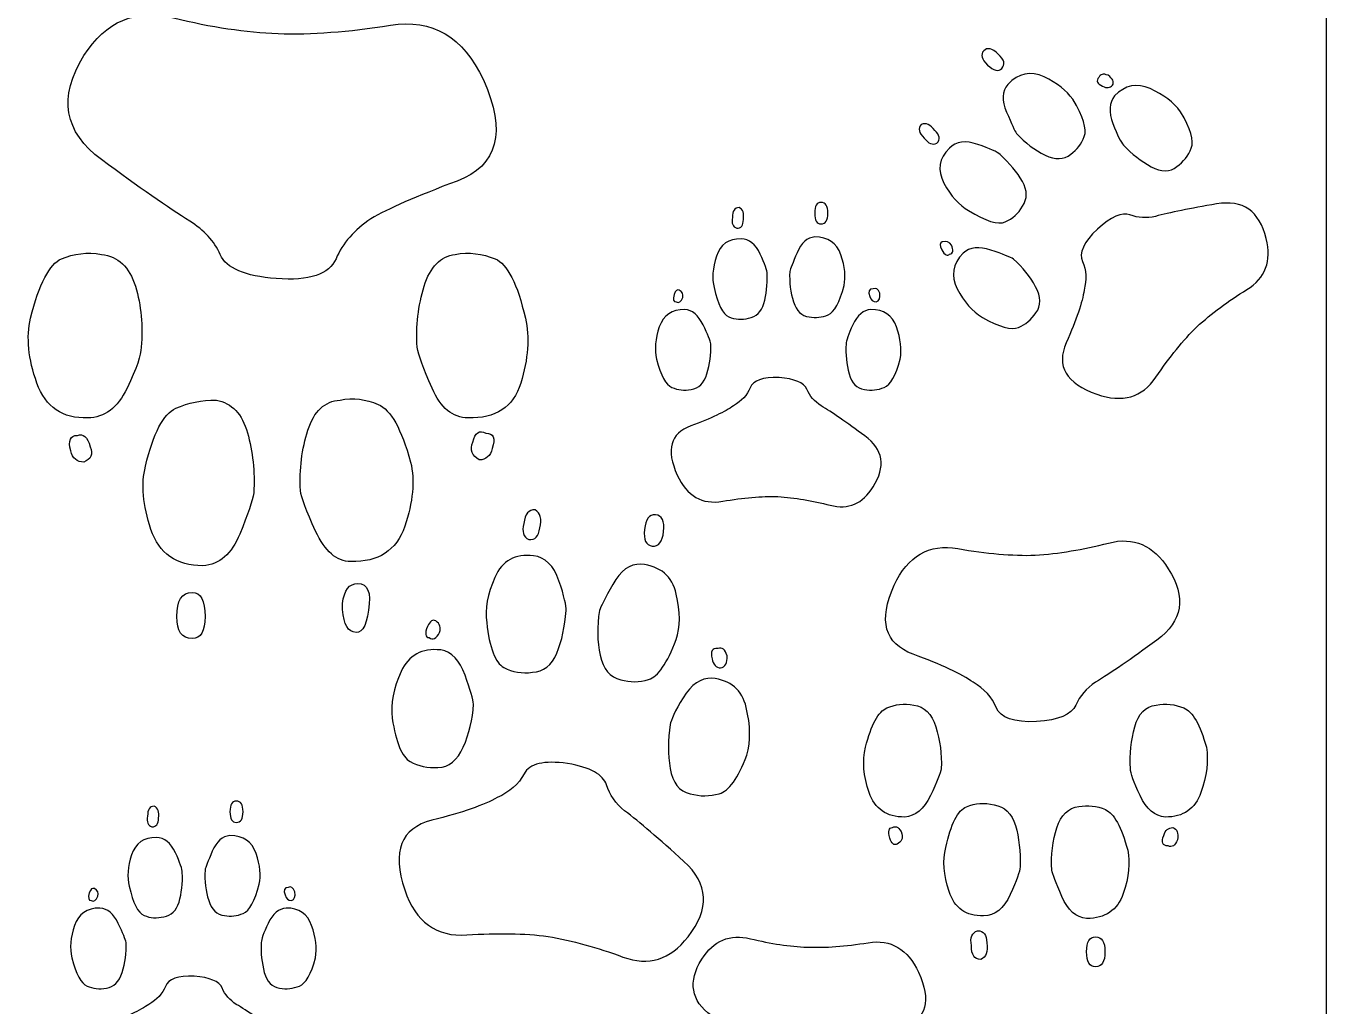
# Model space of a CAD drawing. Header units: centimetres. Extents: x -9.9 to 9.7, y -12.2 to 6.9.
# Drawn here: x 5.709 to 9.652, y -1.428 to 1.545 of the extents above; entities that cross this region are included whole.
import ezdxf

# ---------------------------------------------------------------- set-up
doc = ezdxf.new("R2010")
doc.units = ezdxf.units.CM
doc.header["$MEASUREMENT"] = 0
doc.layers.add('layer 1', color=7, linetype='Continuous')

msp = doc.modelspace()

# ---------------------------------------------------------------- linework, layer by layer
at = {"layer": 'layer 1', "color": 242}
for points, knots in [([(0.25774, -12.21967), (0.25774, -12.21967), (9.65174, -12.21967), (9.65174, -12.21967), (9.65174, -12.21967), (9.65174, -12.21967), (9.65174, 6.88145), (9.65174, 6.88145), (9.65174, 6.88145), (9.65174, 6.88145), (0.25774, 6.88145), (0.25774, 6.88145), (0.25774, 6.88145), (0.25774, 6.88145), (0.25774, -12.21967), (0.25774, -12.21967)], [0, 0, 0, 0, 0.2, 0.2, 0.2, 0.2, 0.4, 0.4, 0.4, 0.4, 0.6, 0.6, 0.6, 0.6, 1, 1, 1, 1]), ([(6.4681, 0.77859), (6.56862, 0.77124), (6.62929, 0.79146), (6.64951, 0.83865), (6.64951, 0.83865), (6.66974, 0.88584), (6.70528, 0.92629), (6.75553, 0.95999), (6.75553, 0.95999), (6.80579, 0.99002), (6.89281, 1.02802), (7.01661, 1.0746), (7.01661, 1.0746), (7.14041, 1.12117), (7.16737, 1.22352), (7.09628, 1.38164), (7.09628, 1.38164), (7.0356, 1.51218), (6.94184, 1.56733), (6.81437, 1.54711), (6.81437, 1.54711), (6.68751, 1.52689), (6.57413, 1.51831), (6.47363, 1.52198), (6.47363, 1.52198), (6.3768, 1.52566), (6.27077, 1.54159), (6.15678, 1.56917), (6.15678, 1.56917), (6.04217, 1.59736), (5.95147, 1.55936), (5.88467, 1.45518), (5.88467, 1.45518), (5.80684, 1.32832), (5.82461, 1.22291), (5.9386, 1.13956), (5.9386, 1.13956), (6.05198, 1.0556), (6.14145, 0.99309), (6.2058, 0.95264), (6.2058, 0.95264), (6.24932, 0.92629), (6.27996, 0.89259), (6.29834, 0.85152), (6.29834, 0.85152), (6.31673, 0.80985), (6.37373, 0.78594), (6.4681, 0.77859)], [0, 0, 0, 0, 0.0769231, 0.0769231, 0.0769231, 0.0769231, 0.1538462, 0.1538462, 0.1538462, 0.1538462, 0.2307692, 0.2307692, 0.2307692, 0.2307692, 0.3076923, 0.3076923, 0.3076923, 0.3076923, 0.3846154, 0.3846154, 0.3846154, 0.3846154, 0.4615385, 0.4615385, 0.4615385, 0.4615385, 0.5384615, 0.5384615, 0.5384615, 0.5384615, 0.6153846, 0.6153846, 0.6153846, 0.6153846, 0.6923077, 0.6923077, 0.6923077, 0.6923077, 0.7692308, 0.7692308, 0.7692308, 0.7692308, 0.8461538, 0.8461538, 0.8461538, 0.8461538, 1, 1, 1, 1]), ([(8.61369, 1.46922), (8.62468, 1.48062), (8.63942, 1.47766), (8.65793, 1.45982), (8.65793, 1.45982), (8.67617, 1.44223), (8.67968, 1.4276), (8.66868, 1.41619), (8.66868, 1.41619), (8.65818, 1.40529), (8.64392, 1.40877), (8.62567, 1.42637), (8.62567, 1.42637), (8.60717, 1.4442), (8.60317, 1.45832), (8.61369, 1.46922)], [0, 0, 0, 0, 0.2, 0.2, 0.2, 0.2, 0.4, 0.4, 0.4, 0.4, 0.6, 0.6, 0.6, 0.6, 1, 1, 1, 1]), ([(8.6865, 1.36772), (8.71949, 1.40194), (8.75596, 1.40933), (8.79664, 1.39065), (8.79664, 1.39065), (8.83707, 1.37171), (8.86588, 1.34884), (8.88354, 1.32252), (8.88354, 1.32252), (8.91563, 1.26958), (8.92727, 1.23194), (8.91871, 1.20987), (8.91871, 1.20987), (8.91016, 1.1873), (8.89654, 1.16963), (8.87761, 1.15608), (8.87761, 1.15608), (8.85676, 1.13902), (8.83063, 1.13829), (8.79998, 1.15317), (8.79998, 1.15317), (8.76884, 1.16804), (8.74005, 1.18992), (8.71313, 1.21881), (8.71313, 1.21881), (8.70826, 1.22644), (8.69815, 1.24792), (8.68306, 1.28349), (8.68306, 1.28349), (8.66823, 1.31883), (8.66945, 1.34699), (8.6865, 1.36772)], [0, 0, 0, 0, 0.1111111, 0.1111111, 0.1111111, 0.1111111, 0.2222222, 0.2222222, 0.2222222, 0.2222222, 0.3333333, 0.3333333, 0.3333333, 0.3333333, 0.4444444, 0.4444444, 0.4444444, 0.4444444, 0.5555556, 0.5555556, 0.5555556, 0.5555556, 0.6666667, 0.6666667, 0.6666667, 0.6666667, 0.7777778, 0.7777778, 0.7777778, 0.7777778, 1, 1, 1, 1]), ([(8.96324, 1.38897), (8.96655, 1.39898), (8.97572, 1.40139), (8.99077, 1.3952), (8.99077, 1.3952), (9.00514, 1.38525), (9.00956, 1.37512), (9.00452, 1.36482), (9.00452, 1.36482), (8.99695, 1.35696), (8.987, 1.35578), (8.97444, 1.36203), (8.97444, 1.36203), (8.95713, 1.36943), (8.95323, 1.37857), (8.96324, 1.38897)], [0, 0, 0, 0, 0.2, 0.2, 0.2, 0.2, 0.4, 0.4, 0.4, 0.4, 0.6, 0.6, 0.6, 0.6, 1, 1, 1, 1]), ([(9.01083, 1.33281), (9.04236, 1.36551), (9.07832, 1.37289), (9.11849, 1.3547), (9.11849, 1.3547), (9.15892, 1.33627), (9.18972, 1.31293), (9.21091, 1.28469), (9.21091, 1.28469), (9.24148, 1.2332), (9.25236, 1.1963), (9.24306, 1.17397), (9.24306, 1.17397), (9.23426, 1.15165), (9.21966, 1.13296), (9.19951, 1.11815), (9.19951, 1.11815), (9.17841, 1.10133), (9.15227, 1.1011), (9.12183, 1.11772), (9.12183, 1.11772), (9.09115, 1.13459), (9.06286, 1.15648), (9.03771, 1.18366), (9.03771, 1.18366), (9.02985, 1.19124), (9.019, 1.21295), (9.0054, 1.24856), (9.0054, 1.24856), (8.99206, 1.28392), (8.99378, 1.31209), (9.01083, 1.33281)], [0, 0, 0, 0, 0.1111111, 0.1111111, 0.1111111, 0.1111111, 0.2222222, 0.2222222, 0.2222222, 0.2222222, 0.3333333, 0.3333333, 0.3333333, 0.3333333, 0.4444444, 0.4444444, 0.4444444, 0.4444444, 0.5555556, 0.5555556, 0.5555556, 0.5555556, 0.6666667, 0.6666667, 0.6666667, 0.6666667, 0.7777778, 0.7777778, 0.7777778, 0.7777778, 1, 1, 1, 1]), ([(8.42454, 1.24615), (8.43813, 1.25212), (8.45193, 1.24615), (8.46571, 1.22797), (8.46571, 1.22797), (8.48066, 1.21356), (8.48264, 1.2009), (8.47164, 1.18949), (8.47164, 1.18949), (8.45856, 1.18303), (8.44577, 1.18802), (8.43352, 1.20473), (8.43352, 1.20473), (8.41653, 1.2211), (8.41355, 1.23474), (8.42454, 1.24615)], [0, 0, 0, 0, 0.2, 0.2, 0.2, 0.2, 0.4, 0.4, 0.4, 0.4, 0.6, 0.6, 0.6, 0.6, 1, 1, 1, 1]), ([(8.50977, 1.17425), (8.52981, 1.19504), (8.55837, 1.1988), (8.59571, 1.18579), (8.59571, 1.18579), (8.63279, 1.17301), (8.6554, 1.16248), (8.66326, 1.1549), (8.66326, 1.1549), (8.69236, 1.12879), (8.71503, 1.10157), (8.73097, 1.07347), (8.73097, 1.07347), (8.74668, 1.04513), (8.74664, 1.02023), (8.73112, 0.99803), (8.73112, 0.99803), (8.71857, 0.97589), (8.70093, 0.96013), (8.67919, 0.95077), (8.67919, 0.95077), (8.65721, 0.94115), (8.61989, 0.95267), (8.56776, 0.98483), (8.56776, 0.98483), (8.53908, 1.00124), (8.51417, 1.02917), (8.49328, 1.06838), (8.49328, 1.06838), (8.47239, 1.10759), (8.47772, 1.14304), (8.50977, 1.17425)], [0, 0, 0, 0, 0.1111111, 0.1111111, 0.1111111, 0.1111111, 0.2222222, 0.2222222, 0.2222222, 0.2222222, 0.3333333, 0.3333333, 0.3333333, 0.3333333, 0.4444444, 0.4444444, 0.4444444, 0.4444444, 0.5555556, 0.5555556, 0.5555556, 0.5555556, 0.6666667, 0.6666667, 0.6666667, 0.6666667, 0.7777778, 0.7777778, 0.7777778, 0.7777778, 1, 1, 1, 1]), ([(7.87161, 0.99385), (7.88333, 0.98904), (7.88783, 0.97703), (7.88483, 0.95781), (7.88483, 0.95781), (7.88483, 0.94009), (7.87822, 0.93138), (7.86471, 0.93138), (7.86471, 0.93138), (7.853, 0.93559), (7.8485, 0.9464), (7.8515, 0.96382), (7.8515, 0.96382), (7.8515, 0.98393), (7.8581, 0.99385), (7.87161, 0.99385)], [0, 0, 0, 0, 0.2, 0.2, 0.2, 0.2, 0.4, 0.4, 0.4, 0.4, 0.6, 0.6, 0.6, 0.6, 1, 1, 1, 1]), ([(8.12055, 1.00976), (8.13407, 1.00976), (8.14097, 0.99895), (8.14097, 0.97703), (8.14097, 0.97703), (8.14097, 0.9554), (8.13407, 0.9446), (8.12055, 0.9446), (8.12055, 0.9446), (8.10764, 0.9446), (8.10133, 0.9554), (8.10133, 0.97703), (8.10133, 0.97703), (8.10133, 0.99895), (8.10764, 1.00976), (8.12055, 1.00976)], [0, 0, 0, 0, 0.2, 0.2, 0.2, 0.2, 0.4, 0.4, 0.4, 0.4, 0.6, 0.6, 0.6, 0.6, 1, 1, 1, 1]), ([(8.95846, 0.92898), (9.0001, 0.9666), (9.03297, 0.9804), (9.05728, 0.97163), (9.05728, 0.97163), (9.0816, 0.96236), (9.10727, 0.96109), (9.1343, 0.96731), (9.1343, 0.96731), (9.17791, 0.97906), (9.23968, 0.9914), (9.31986, 1.00506), (9.31986, 1.00506), (9.39953, 1.01872), (9.44997, 0.98379), (9.47042, 0.9), (9.47042, 0.9), (9.48761, 0.8316), (9.46814, 0.77995), (9.41175, 0.74531), (9.41175, 0.74531), (9.35512, 0.7104), (9.30477, 0.67288), (9.26018, 0.63272), (9.26018, 0.63272), (9.21909, 0.59213), (9.1777, 0.54108), (9.136, 0.47956), (9.136, 0.47956), (9.0943, 0.41805), (9.03461, 0.40077), (8.95667, 0.42797), (8.95667, 0.42797), (8.86368, 0.46139), (8.83286, 0.51311), (8.86393, 0.58389), (8.86393, 0.58389), (8.89526, 0.65443), (8.91321, 0.70755), (8.91828, 0.74325), (8.91828, 0.74325), (8.92641, 0.77552), (8.92463, 0.80462), (8.91321, 0.8303), (8.91321, 0.8303), (8.90178, 0.85599), (8.91686, 0.88888), (8.95846, 0.92898)], [0, 0, 0, 0, 0.0769231, 0.0769231, 0.0769231, 0.0769231, 0.1538462, 0.1538462, 0.1538462, 0.1538462, 0.2307692, 0.2307692, 0.2307692, 0.2307692, 0.3076923, 0.3076923, 0.3076923, 0.3076923, 0.3846154, 0.3846154, 0.3846154, 0.3846154, 0.4615385, 0.4615385, 0.4615385, 0.4615385, 0.5384615, 0.5384615, 0.5384615, 0.5384615, 0.6153846, 0.6153846, 0.6153846, 0.6153846, 0.6923077, 0.6923077, 0.6923077, 0.6923077, 0.7692308, 0.7692308, 0.7692308, 0.7692308, 0.8461538, 0.8461538, 0.8461538, 0.8461538, 1, 1, 1, 1]), ([(7.87792, 0.89895), (7.90255, 0.89895), (7.92176, 0.88364), (7.93588, 0.85301), (7.93588, 0.85301), (7.94999, 0.82268), (7.9569, 0.80256), (7.9569, 0.79325), (7.9569, 0.79325), (7.9581, 0.75992), (7.9548, 0.72989), (7.94698, 0.70347), (7.94698, 0.70347), (7.93888, 0.67704), (7.92356, 0.66233), (7.90075, 0.65872), (7.90075, 0.65872), (7.87973, 0.65332), (7.8596, 0.65482), (7.84098, 0.66263), (7.84098, 0.66263), (7.82207, 0.67043), (7.80705, 0.70016), (7.79594, 0.75121), (7.79594, 0.75121), (7.78903, 0.77854), (7.79144, 0.81037), (7.80315, 0.8464), (7.80315, 0.8464), (7.81486, 0.88244), (7.83978, 0.90015), (7.87792, 0.89895)], [0, 0, 0, 0, 0.1111111, 0.1111111, 0.1111111, 0.1111111, 0.2222222, 0.2222222, 0.2222222, 0.2222222, 0.3333333, 0.3333333, 0.3333333, 0.3333333, 0.4444444, 0.4444444, 0.4444444, 0.4444444, 0.5555556, 0.5555556, 0.5555556, 0.5555556, 0.6666667, 0.6666667, 0.6666667, 0.6666667, 0.7777778, 0.7777778, 0.7777778, 0.7777778, 1, 1, 1, 1]), ([(8.10133, 0.90495), (8.14188, 0.90495), (8.168, 0.88694), (8.18061, 0.8509), (8.18061, 0.8509), (8.19292, 0.81487), (8.19593, 0.78365), (8.19022, 0.75722), (8.19022, 0.75722), (8.1767, 0.70617), (8.1605, 0.67674), (8.14188, 0.66893), (8.14188, 0.66893), (8.12295, 0.66083), (8.10404, 0.65872), (8.08452, 0.66233), (8.08452, 0.66233), (8.0617, 0.66503), (8.04578, 0.68065), (8.03678, 0.70827), (8.03678, 0.70827), (8.02746, 0.7362), (8.02386, 0.76683), (8.02566, 0.80046), (8.02566, 0.80046), (8.02746, 0.80797), (8.03467, 0.82688), (8.04758, 0.85721), (8.04758, 0.85721), (8.0605, 0.88724), (8.07851, 0.90315), (8.10133, 0.90495)], [0, 0, 0, 0, 0.1111111, 0.1111111, 0.1111111, 0.1111111, 0.2222222, 0.2222222, 0.2222222, 0.2222222, 0.3333333, 0.3333333, 0.3333333, 0.3333333, 0.4444444, 0.4444444, 0.4444444, 0.4444444, 0.5555556, 0.5555556, 0.5555556, 0.5555556, 0.6666667, 0.6666667, 0.6666667, 0.6666667, 0.7777778, 0.7777778, 0.7777778, 0.7777778, 1, 1, 1, 1]), ([(8.48808, 0.89), (8.50021, 0.89346), (8.50949, 0.8904), (8.51589, 0.8803), (8.51589, 0.8803), (8.52291, 0.86474), (8.52133, 0.8555), (8.51043, 0.85232), (8.51043, 0.85232), (8.50383, 0.84547), (8.49579, 0.84981), (8.48628, 0.86582), (8.48628, 0.86582), (8.47982, 0.8789), (8.48016, 0.88687), (8.48808, 0.89)], [0, 0, 0, 0, 0.2, 0.2, 0.2, 0.2, 0.4, 0.4, 0.4, 0.4, 0.6, 0.6, 0.6, 0.6, 1, 1, 1, 1]), ([(8.5512, 0.85605), (8.57153, 0.8741), (8.59962, 0.87686), (8.63569, 0.86507), (8.63569, 0.86507), (8.67202, 0.85303), (8.69484, 0.84374), (8.70417, 0.83768), (8.70417, 0.83768), (8.73176, 0.81304), (8.75418, 0.78507), (8.77094, 0.75375), (8.77094, 0.75375), (8.78769, 0.72293), (8.78817, 0.69655), (8.77213, 0.67484), (8.77213, 0.67484), (8.75782, 0.65391), (8.74041, 0.6394), (8.71916, 0.63054), (8.71916, 0.63054), (8.69816, 0.62145), (8.66162, 0.63174), (8.60955, 0.66091), (8.60955, 0.66091), (8.57883, 0.67927), (8.5534, 0.70819), (8.53326, 0.74766), (8.53326, 0.74766), (8.51337, 0.78688), (8.51918, 0.82285), (8.5512, 0.85605)], [0, 0, 0, 0, 0.1111111, 0.1111111, 0.1111111, 0.1111111, 0.2222222, 0.2222222, 0.2222222, 0.2222222, 0.3333333, 0.3333333, 0.3333333, 0.3333333, 0.4444444, 0.4444444, 0.4444444, 0.4444444, 0.5555556, 0.5555556, 0.5555556, 0.5555556, 0.6666667, 0.6666667, 0.6666667, 0.6666667, 0.7777778, 0.7777778, 0.7777778, 0.7777778, 1, 1, 1, 1]), ([(5.89693, 0.35634), (5.94718, 0.35634), (5.98702, 0.38636), (6.01582, 0.44643), (6.01582, 0.44643), (6.04462, 0.50649), (6.05872, 0.54754), (6.05872, 0.57022), (6.05872, 0.57022), (6.06485, 0.63518), (6.05872, 0.69647), (6.04095, 0.75531), (6.04095, 0.75531), (6.02256, 0.81413), (5.98886, 0.84601), (5.9386, 0.85214), (5.9386, 0.85214), (5.89447, 0.85949), (5.85403, 0.85458), (5.81726, 0.83865), (5.81726, 0.83865), (5.78049, 0.82271), (5.74923, 0.76266), (5.72288, 0.65847), (5.72288, 0.65847), (5.71001, 0.60086), (5.71614, 0.53529), (5.74249, 0.46175), (5.74249, 0.46175), (5.76885, 0.3882), (5.82032, 0.35328), (5.89693, 0.35634)], [0, 0, 0, 0, 0.1111111, 0.1111111, 0.1111111, 0.1111111, 0.2222222, 0.2222222, 0.2222222, 0.2222222, 0.3333333, 0.3333333, 0.3333333, 0.3333333, 0.4444444, 0.4444444, 0.4444444, 0.4444444, 0.5555556, 0.5555556, 0.5555556, 0.5555556, 0.6666667, 0.6666667, 0.6666667, 0.6666667, 0.7777778, 0.7777778, 0.7777778, 0.7777778, 1, 1, 1, 1]), ([(7.0497, 0.35634), (7.13366, 0.35328), (7.18698, 0.3882), (7.20965, 0.46175), (7.20965, 0.46175), (7.23233, 0.53529), (7.23724, 0.60086), (7.22375, 0.65847), (7.22375, 0.65847), (7.19985, 0.76266), (7.16921, 0.82271), (7.13183, 0.83865), (7.13183, 0.83865), (7.09383, 0.85458), (7.05338, 0.85949), (7.01048, 0.85214), (7.01048, 0.85214), (6.96636, 0.84601), (6.9351, 0.81413), (6.91671, 0.75531), (6.91671, 0.75531), (6.89894, 0.69647), (6.89159, 0.63518), (6.89526, 0.57022), (6.89526, 0.57022), (6.89894, 0.54754), (6.91426, 0.50649), (6.94061, 0.44643), (6.94061, 0.44643), (6.96696, 0.38636), (7.00313, 0.35634), (7.0497, 0.35634)], [0, 0, 0, 0, 0.1111111, 0.1111111, 0.1111111, 0.1111111, 0.2222222, 0.2222222, 0.2222222, 0.2222222, 0.3333333, 0.3333333, 0.3333333, 0.3333333, 0.4444444, 0.4444444, 0.4444444, 0.4444444, 0.5555556, 0.5555556, 0.5555556, 0.5555556, 0.6666667, 0.6666667, 0.6666667, 0.6666667, 0.7777778, 0.7777778, 0.7777778, 0.7777778, 1, 1, 1, 1]), ([(8.2782, 0.74761), (8.28631, 0.75151), (8.29322, 0.7473), (8.29832, 0.7344), (8.29832, 0.7344), (8.30073, 0.71968), (8.29712, 0.71097), (8.28781, 0.70797), (8.28781, 0.70797), (8.2785, 0.70797), (8.2719, 0.71338), (8.2683, 0.72478), (8.2683, 0.72478), (8.26259, 0.7398), (8.2659, 0.74761), (8.2782, 0.74761)], [0, 0, 0, 0, 0.2, 0.2, 0.2, 0.2, 0.4, 0.4, 0.4, 0.4, 0.6, 0.6, 0.6, 0.6, 1, 1, 1, 1]), ([(7.69054, 0.744), (7.69985, 0.7386), (7.70346, 0.7311), (7.70105, 0.72118), (7.70105, 0.72118), (7.69565, 0.70767), (7.68904, 0.70317), (7.68063, 0.70797), (7.68063, 0.70797), (7.67253, 0.70797), (7.67043, 0.71548), (7.67463, 0.7308), (7.67463, 0.7308), (7.67883, 0.7425), (7.68393, 0.747), (7.69054, 0.744)], [0, 0, 0, 0, 0.2, 0.2, 0.2, 0.2, 0.4, 0.4, 0.4, 0.4, 0.6, 0.6, 0.6, 0.6, 1, 1, 1, 1]), ([(7.70706, 0.68515), (7.73018, 0.68335), (7.7485, 0.66773), (7.76261, 0.6386), (7.76261, 0.6386), (7.77673, 0.60918), (7.78453, 0.58965), (7.78633, 0.58035), (7.78633, 0.58035), (7.78753, 0.54882), (7.78363, 0.51849), (7.77433, 0.48966), (7.77433, 0.48966), (7.76531, 0.46113), (7.7494, 0.44522), (7.72658, 0.44222), (7.72658, 0.44222), (7.70526, 0.43861), (7.68604, 0.44071), (7.66802, 0.44852), (7.66802, 0.44852), (7.65, 0.45603), (7.63469, 0.48456), (7.62178, 0.5338), (7.62178, 0.5338), (7.61487, 0.56353), (7.61758, 0.59626), (7.62988, 0.632), (7.62988, 0.632), (7.6422, 0.66743), (7.66772, 0.68515), (7.70706, 0.68515)], [0, 0, 0, 0, 0.1111111, 0.1111111, 0.1111111, 0.1111111, 0.2222222, 0.2222222, 0.2222222, 0.2222222, 0.3333333, 0.3333333, 0.3333333, 0.3333333, 0.4444444, 0.4444444, 0.4444444, 0.4444444, 0.5555556, 0.5555556, 0.5555556, 0.5555556, 0.6666667, 0.6666667, 0.6666667, 0.6666667, 0.7777778, 0.7777778, 0.7777778, 0.7777778, 1, 1, 1, 1]), ([(8.2719, 0.68515), (8.31063, 0.68515), (8.33646, 0.66743), (8.34907, 0.632), (8.34907, 0.632), (8.36168, 0.59626), (8.36559, 0.56353), (8.36078, 0.5338), (8.36078, 0.5338), (8.34727, 0.48456), (8.33105, 0.45603), (8.31184, 0.44852), (8.31184, 0.44852), (8.29292, 0.44071), (8.2728, 0.43861), (8.25178, 0.44222), (8.25178, 0.44222), (8.22895, 0.44522), (8.21335, 0.46113), (8.20553, 0.48966), (8.20553, 0.48966), (8.19773, 0.51849), (8.19442, 0.54882), (8.19623, 0.58035), (8.19623, 0.58035), (8.19623, 0.58965), (8.20313, 0.60918), (8.21695, 0.6386), (8.21695, 0.6386), (8.23076, 0.66773), (8.24908, 0.68335), (8.2719, 0.68515)], [0, 0, 0, 0, 0.1111111, 0.1111111, 0.1111111, 0.1111111, 0.2222222, 0.2222222, 0.2222222, 0.2222222, 0.3333333, 0.3333333, 0.3333333, 0.3333333, 0.4444444, 0.4444444, 0.4444444, 0.4444444, 0.5555556, 0.5555556, 0.5555556, 0.5555556, 0.6666667, 0.6666667, 0.6666667, 0.6666667, 0.7777778, 0.7777778, 0.7777778, 0.7777778, 1, 1, 1, 1]), ([(7.99293, 0.47825), (8.04068, 0.47495), (8.0686, 0.46293), (8.07761, 0.44282), (8.07761, 0.44282), (8.08632, 0.4224), (8.10073, 0.40588), (8.12055, 0.39297), (8.12055, 0.39297), (8.15358, 0.37315), (8.19773, 0.34252), (8.25358, 0.30138), (8.25358, 0.30138), (8.30913, 0.26054), (8.31755, 0.20889), (8.2782, 0.14673), (8.2782, 0.14673), (8.24637, 0.09568), (8.20313, 0.07706), (8.14848, 0.09118), (8.14848, 0.09118), (8.09353, 0.10529), (8.04068, 0.114), (7.98963, 0.11761), (7.98963, 0.11761), (7.94038, 0.11881), (7.88453, 0.114), (7.82207, 0.10319), (7.82207, 0.10319), (7.75961, 0.09238), (7.71366, 0.11881), (7.68423, 0.18277), (7.68423, 0.18277), (7.6497, 0.25964), (7.66321, 0.30919), (7.72508, 0.33201), (7.72508, 0.33201), (7.78693, 0.35453), (7.83018, 0.37495), (7.8551, 0.39297), (7.8551, 0.39297), (7.87973, 0.40708), (7.89654, 0.4254), (7.90555, 0.44762), (7.90555, 0.44762), (7.91456, 0.46984), (7.94368, 0.48005), (7.99293, 0.47825)], [0, 0, 0, 0, 0.0769231, 0.0769231, 0.0769231, 0.0769231, 0.1538462, 0.1538462, 0.1538462, 0.1538462, 0.2307692, 0.2307692, 0.2307692, 0.2307692, 0.3076923, 0.3076923, 0.3076923, 0.3076923, 0.3846154, 0.3846154, 0.3846154, 0.3846154, 0.4615385, 0.4615385, 0.4615385, 0.4615385, 0.5384615, 0.5384615, 0.5384615, 0.5384615, 0.6153846, 0.6153846, 0.6153846, 0.6153846, 0.6923077, 0.6923077, 0.6923077, 0.6923077, 0.7692308, 0.7692308, 0.7692308, 0.7692308, 0.8461538, 0.8461538, 0.8461538, 0.8461538, 1, 1, 1, 1]), ([(6.24564, -0.09227), (6.2959, -0.0886), (6.33328, -0.05672), (6.35779, 0.00395), (6.35779, 0.00395), (6.38231, 0.06401), (6.3964, 0.10568), (6.40008, 0.12836), (6.40008, 0.12836), (6.40375, 0.19332), (6.39702, 0.25399), (6.38108, 0.31099), (6.38108, 0.31099), (6.36514, 0.36798), (6.33328, 0.40108), (6.2867, 0.41026), (6.2867, 0.41026), (6.24258, 0.41026), (6.20151, 0.4023), (6.16352, 0.38514), (6.16352, 0.38514), (6.12614, 0.36859), (6.09549, 0.30976), (6.07159, 0.20925), (6.07159, 0.20925), (6.0581, 0.15533), (6.06363, 0.09158), (6.08814, 0.01805), (6.08814, 0.01805), (6.11265, -0.0555), (6.16535, -0.09227), (6.24564, -0.09227)], [0, 0, 0, 0, 0.1111111, 0.1111111, 0.1111111, 0.1111111, 0.2222222, 0.2222222, 0.2222222, 0.2222222, 0.3333333, 0.3333333, 0.3333333, 0.3333333, 0.4444444, 0.4444444, 0.4444444, 0.4444444, 0.5555556, 0.5555556, 0.5555556, 0.5555556, 0.6666667, 0.6666667, 0.6666667, 0.6666667, 0.7777778, 0.7777778, 0.7777778, 0.7777778, 1, 1, 1, 1]), ([(6.69425, -0.0794), (6.77821, -0.08185), (6.83275, -0.04631), (6.85788, 0.02724), (6.85788, 0.02724), (6.88301, 0.10078), (6.88914, 0.16574), (6.87566, 0.22212), (6.87566, 0.22212), (6.84807, 0.32263), (6.81559, 0.38085), (6.77759, 0.39678), (6.77759, 0.39678), (6.74022, 0.41333), (6.7016, 0.41762), (6.66177, 0.41026), (6.66177, 0.41026), (6.61519, 0.40659), (6.58271, 0.37656), (6.56433, 0.31896), (6.56433, 0.31896), (6.54594, 0.26134), (6.53797, 0.20067), (6.54165, 0.13571), (6.54165, 0.13571), (6.5441, 0.11548), (6.55942, 0.07443), (6.58761, 0.01252), (6.58761, 0.01252), (6.6158, -0.04876), (6.65135, -0.0794), (6.69425, -0.0794)], [0, 0, 0, 0, 0.1111111, 0.1111111, 0.1111111, 0.1111111, 0.2222222, 0.2222222, 0.2222222, 0.2222222, 0.3333333, 0.3333333, 0.3333333, 0.3333333, 0.4444444, 0.4444444, 0.4444444, 0.4444444, 0.5555556, 0.5555556, 0.5555556, 0.5555556, 0.6666667, 0.6666667, 0.6666667, 0.6666667, 0.7777778, 0.7777778, 0.7777778, 0.7777778, 1, 1, 1, 1]), ([(7.08402, 0.22886), (7.10424, 0.22886), (7.11773, 0.24051), (7.12324, 0.26318), (7.12324, 0.26318), (7.13428, 0.29444), (7.12754, 0.30976), (7.10364, 0.30976), (7.10364, 0.30976), (7.08463, 0.32079), (7.07115, 0.3116), (7.06441, 0.28279), (7.06441, 0.28279), (7.0546, 0.25889), (7.06135, 0.24112), (7.08402, 0.22886)], [0, 0, 0, 0, 0.2, 0.2, 0.2, 0.2, 0.4, 0.4, 0.4, 0.4, 0.6, 0.6, 0.6, 0.6, 1, 1, 1, 1]), ([(5.88467, 0.22212), (5.90612, 0.23009), (5.91286, 0.24603), (5.90428, 0.2687), (5.90428, 0.2687), (5.8957, 0.29873), (5.88283, 0.30976), (5.86506, 0.30302), (5.86506, 0.30302), (5.84361, 0.30302), (5.83687, 0.28708), (5.84484, 0.25583), (5.84484, 0.25583), (5.85096, 0.23315), (5.86444, 0.22212), (5.88467, 0.22212)], [0, 0, 0, 0, 0.2, 0.2, 0.2, 0.2, 0.4, 0.4, 0.4, 0.4, 0.6, 0.6, 0.6, 0.6, 1, 1, 1, 1]), ([(7.25333, 0.07678), (7.26965, 0.06801), (7.27439, 0.04985), (7.26711, 0.02232), (7.26711, 0.02232), (7.26443, -0.00347), (7.25349, -0.01515), (7.23382, -0.0131), (7.23382, -0.0131), (7.21741, -0.00521), (7.21249, 0.01121), (7.2195, 0.03611), (7.2195, 0.03611), (7.22254, 0.0654), (7.23367, 0.07883), (7.25333, 0.07678)], [0, 0, 0, 0, 0.2, 0.2, 0.2, 0.2, 0.4, 0.4, 0.4, 0.4, 0.6, 0.6, 0.6, 0.6, 1, 1, 1, 1]), ([(7.61812, 0.06225), (7.6378, 0.06021), (7.64621, 0.04342), (7.64289, 0.01151), (7.64289, 0.01151), (7.63962, -0.01996), (7.62792, -0.03465), (7.60826, -0.0326), (7.60826, -0.0326), (7.58946, -0.03065), (7.58191, -0.01395), (7.58519, 0.01752), (7.58519, 0.01752), (7.58851, 0.04943), (7.59933, 0.06421), (7.61812, 0.06225)], [0, 0, 0, 0, 0.2, 0.2, 0.2, 0.2, 0.4, 0.4, 0.4, 0.4, 0.6, 0.6, 0.6, 0.6, 1, 1, 1, 1]), ([(8.77423, -0.56515), (8.84103, -0.56053), (8.88011, -0.54372), (8.89272, -0.51557), (8.89272, -0.51557), (8.9049, -0.487), (8.92507, -0.46389), (8.9528, -0.44582), (8.9528, -0.44582), (8.99902, -0.41809), (9.06079, -0.37523), (9.13894, -0.31767), (9.13894, -0.31767), (9.21667, -0.26053), (9.22844, -0.18825), (9.1734, -0.10128), (9.1734, -0.10128), (9.12886, -0.02984), (9.06835, -0.00379), (8.99188, -0.02354), (8.99188, -0.02354), (8.91499, -0.0433), (8.84103, -0.05548), (8.76961, -0.06052), (8.76961, -0.06052), (8.7007, -0.0622), (8.62254, -0.05548), (8.53515, -0.04035), (8.53515, -0.04035), (8.44775, -0.02522), (8.38346, -0.0622), (8.34228, -0.1517), (8.34228, -0.1517), (8.29397, -0.25926), (8.31287, -0.32859), (8.39943, -0.36053), (8.39943, -0.36053), (8.48599, -0.39204), (8.54649, -0.42061), (8.58136, -0.44582), (8.58136, -0.44582), (8.61582, -0.46557), (8.63935, -0.4912), (8.65195, -0.52229), (8.65195, -0.52229), (8.66456, -0.55339), (8.70532, -0.56768), (8.77423, -0.56515)], [0, 0, 0, 0, 0.0769231, 0.0769231, 0.0769231, 0.0769231, 0.1538462, 0.1538462, 0.1538462, 0.1538462, 0.2307692, 0.2307692, 0.2307692, 0.2307692, 0.3076923, 0.3076923, 0.3076923, 0.3076923, 0.3846154, 0.3846154, 0.3846154, 0.3846154, 0.4615385, 0.4615385, 0.4615385, 0.4615385, 0.5384615, 0.5384615, 0.5384615, 0.5384615, 0.6153846, 0.6153846, 0.6153846, 0.6153846, 0.6923077, 0.6923077, 0.6923077, 0.6923077, 0.7692308, 0.7692308, 0.7692308, 0.7692308, 0.8461538, 0.8461538, 0.8461538, 0.8461538, 1, 1, 1, 1]), ([(7.24814, -0.06231), (7.28399, -0.06604), (7.30965, -0.09124), (7.32555, -0.13796), (7.32555, -0.13796), (7.34151, -0.18425), (7.34851, -0.21459), (7.34711, -0.22813), (7.34711, -0.22813), (7.34381, -0.27684), (7.33445, -0.32005), (7.31908, -0.35733), (7.31908, -0.35733), (7.30329, -0.39458), (7.27876, -0.41368), (7.24499, -0.41547), (7.24499, -0.41547), (7.21358, -0.42015), (7.18452, -0.41492), (7.1586, -0.40074), (7.1586, -0.40074), (7.13224, -0.3865), (7.11488, -0.34096), (7.10644, -0.26497), (7.10644, -0.26497), (7.10052, -0.22414), (7.10884, -0.17817), (7.13135, -0.12749), (7.13135, -0.12749), (7.15385, -0.0768), (7.19281, -0.05479), (7.24814, -0.06231)], [0, 0, 0, 0, 0.1111111, 0.1111111, 0.1111111, 0.1111111, 0.2222222, 0.2222222, 0.2222222, 0.2222222, 0.3333333, 0.3333333, 0.3333333, 0.3333333, 0.4444444, 0.4444444, 0.4444444, 0.4444444, 0.5555556, 0.5555556, 0.5555556, 0.5555556, 0.6666667, 0.6666667, 0.6666667, 0.6666667, 0.7777778, 0.7777778, 0.7777778, 0.7777778, 1, 1, 1, 1]), ([(7.57427, -0.0874), (7.63329, -0.09353), (7.66859, -0.12371), (7.68149, -0.17808), (7.68149, -0.17808), (7.69396, -0.2324), (7.6936, -0.27832), (7.68129, -0.31592), (7.68129, -0.31592), (7.65389, -0.38819), (7.62584, -0.42857), (7.59755, -0.43711), (7.59755, -0.43711), (7.56879, -0.44605), (7.54093, -0.44625), (7.51306, -0.43804), (7.51306, -0.43804), (7.48025, -0.43066), (7.45944, -0.40552), (7.45052, -0.36394), (7.45052, -0.36394), (7.44119, -0.32188), (7.44058, -0.27674), (7.4483, -0.22806), (7.4483, -0.22806), (7.45206, -0.2174), (7.46541, -0.19096), (7.4888, -0.14876), (7.4888, -0.14876), (7.51214, -0.107), (7.54078, -0.08656), (7.57427, -0.0874)], [0, 0, 0, 0, 0.1111111, 0.1111111, 0.1111111, 0.1111111, 0.2222222, 0.2222222, 0.2222222, 0.2222222, 0.3333333, 0.3333333, 0.3333333, 0.3333333, 0.4444444, 0.4444444, 0.4444444, 0.4444444, 0.5555556, 0.5555556, 0.5555556, 0.5555556, 0.6666667, 0.6666667, 0.6666667, 0.6666667, 0.7777778, 0.7777778, 0.7777778, 0.7777778, 1, 1, 1, 1]), ([(6.7016, -0.29328), (6.7255, -0.30187), (6.74082, -0.2798), (6.74818, -0.2271), (6.74818, -0.2271), (6.75676, -0.17317), (6.74573, -0.1462), (6.7157, -0.1462), (6.7157, -0.1462), (6.68935, -0.1462), (6.67402, -0.16643), (6.66912, -0.20687), (6.66912, -0.20687), (6.66912, -0.25836), (6.68015, -0.28715), (6.7016, -0.29328)], [0, 0, 0, 0, 0.2, 0.2, 0.2, 0.2, 0.4, 0.4, 0.4, 0.4, 0.6, 0.6, 0.6, 0.6, 1, 1, 1, 1]), ([(6.21316, -0.3129), (6.23952, -0.3129), (6.25238, -0.29083), (6.25238, -0.24671), (6.25238, -0.24671), (6.25238, -0.19769), (6.23952, -0.17317), (6.21316, -0.17317), (6.21316, -0.17317), (6.1819, -0.17317), (6.16659, -0.19769), (6.16659, -0.24671), (6.16659, -0.24671), (6.16659, -0.29083), (6.1819, -0.3129), (6.21316, -0.3129)], [0, 0, 0, 0, 0.2, 0.2, 0.2, 0.2, 0.4, 0.4, 0.4, 0.4, 0.6, 0.6, 0.6, 0.6, 1, 1, 1, 1]), ([(6.95192, -0.25949), (6.96465, -0.26877), (6.96876, -0.28025), (6.96376, -0.29431), (6.96376, -0.29431), (6.95385, -0.31316), (6.94355, -0.31872), (6.93204, -0.31045), (6.93204, -0.31045), (6.92024, -0.30922), (6.91831, -0.29798), (6.92675, -0.27632), (6.92675, -0.27632), (6.93464, -0.25991), (6.94276, -0.25412), (6.95192, -0.25949)], [0, 0, 0, 0, 0.2, 0.2, 0.2, 0.2, 0.4, 0.4, 0.4, 0.4, 0.6, 0.6, 0.6, 0.6, 1, 1, 1, 1]), ([(6.96704, -0.34767), (7.00043, -0.3538), (7.02474, -0.3793), (7.04087, -0.42384), (7.04087, -0.42384), (7.05696, -0.46882), (7.06537, -0.49841), (7.06658, -0.51224), (7.06658, -0.51224), (7.06356, -0.55832), (7.05328, -0.60187), (7.03537, -0.64243), (7.03537, -0.64243), (7.01794, -0.68259), (6.99235, -0.70335), (6.95868, -0.70426), (6.95868, -0.70426), (6.9271, -0.70628), (6.89944, -0.70031), (6.87439, -0.68622), (6.87439, -0.68622), (6.84931, -0.67256), (6.83133, -0.62872), (6.81999, -0.55507), (6.81999, -0.55507), (6.81443, -0.51075), (6.82333, -0.46352), (6.84666, -0.41336), (6.84666, -0.41336), (6.86994, -0.36365), (6.90979, -0.34172), (6.96704, -0.34767)], [0, 0, 0, 0, 0.1111111, 0.1111111, 0.1111111, 0.1111111, 0.2222222, 0.2222222, 0.2222222, 0.2222222, 0.3333333, 0.3333333, 0.3333333, 0.3333333, 0.4444444, 0.4444444, 0.4444444, 0.4444444, 0.5555556, 0.5555556, 0.5555556, 0.5555556, 0.6666667, 0.6666667, 0.6666667, 0.6666667, 0.7777778, 0.7777778, 0.7777778, 0.7777778, 1, 1, 1, 1]), ([(7.80792, -0.34323), (7.82031, -0.33877), (7.82974, -0.34594), (7.83521, -0.36551), (7.83521, -0.36551), (7.83648, -0.38729), (7.82992, -0.39942), (7.81591, -0.40238), (7.81591, -0.40238), (7.80236, -0.40097), (7.79356, -0.3921), (7.79004, -0.37495), (7.79004, -0.37495), (7.78401, -0.35223), (7.79, -0.34136), (7.80792, -0.34323)], [0, 0, 0, 0, 0.2, 0.2, 0.2, 0.2, 0.4, 0.4, 0.4, 0.4, 0.6, 0.6, 0.6, 0.6, 1, 1, 1, 1]), ([(7.78929, -0.43319), (7.84568, -0.43906), (7.88059, -0.46876), (7.89358, -0.52225), (7.89358, -0.52225), (7.90653, -0.57618), (7.90725, -0.62442), (7.89576, -0.66696), (7.89576, -0.66696), (7.86863, -0.73661), (7.84071, -0.77568), (7.81159, -0.7837), (7.81159, -0.7837), (7.78287, -0.7922), (7.75327, -0.79221), (7.72321, -0.78379), (7.72321, -0.78379), (7.69045, -0.77596), (7.67013, -0.75043), (7.66308, -0.70772), (7.66308, -0.70772), (7.65608, -0.66457), (7.65586, -0.61992), (7.66326, -0.5743), (7.66326, -0.5743), (7.66467, -0.56074), (7.67768, -0.53338), (7.70224, -0.49263), (7.70224, -0.49263), (7.72676, -0.45232), (7.75579, -0.43236), (7.78929, -0.43319)], [0, 0, 0, 0, 0.1111111, 0.1111111, 0.1111111, 0.1111111, 0.2222222, 0.2222222, 0.2222222, 0.2222222, 0.3333333, 0.3333333, 0.3333333, 0.3333333, 0.4444444, 0.4444444, 0.4444444, 0.4444444, 0.5555556, 0.5555556, 0.5555556, 0.5555556, 0.6666667, 0.6666667, 0.6666667, 0.6666667, 0.7777778, 0.7777778, 0.7777778, 0.7777778, 1, 1, 1, 1]), ([(8.37422, -0.85465), (8.40657, -0.85213), (8.4322, -0.83029), (8.45195, -0.78953), (8.45195, -0.78953), (8.4717, -0.74835), (8.48262, -0.72104), (8.48515, -0.70801), (8.48515, -0.70801), (8.48682, -0.66389), (8.48137, -0.62146), (8.46834, -0.58112), (8.46834, -0.58112), (8.45573, -0.5412), (8.43347, -0.51893), (8.40153, -0.51473), (8.40153, -0.51473), (8.3717, -0.50969), (8.3448, -0.51263), (8.3196, -0.52356), (8.3196, -0.52356), (8.29439, -0.53406), (8.27296, -0.57397), (8.25489, -0.64289), (8.25489, -0.64289), (8.24522, -0.68448), (8.24901, -0.73028), (8.26624, -0.78028), (8.26624, -0.78028), (8.28346, -0.82986), (8.31917, -0.85465), (8.37422, -0.85465)], [0, 0, 0, 0, 0.1111111, 0.1111111, 0.1111111, 0.1111111, 0.2222222, 0.2222222, 0.2222222, 0.2222222, 0.3333333, 0.3333333, 0.3333333, 0.3333333, 0.4444444, 0.4444444, 0.4444444, 0.4444444, 0.5555556, 0.5555556, 0.5555556, 0.5555556, 0.6666667, 0.6666667, 0.6666667, 0.6666667, 0.7777778, 0.7777778, 0.7777778, 0.7777778, 1, 1, 1, 1]), ([(9.16457, -0.85465), (9.21878, -0.85465), (9.25491, -0.82986), (9.27256, -0.78028), (9.27256, -0.78028), (9.2902, -0.73028), (9.29567, -0.68448), (9.28895, -0.64289), (9.28895, -0.64289), (9.27004, -0.57397), (9.24735, -0.53406), (9.22046, -0.52356), (9.22046, -0.52356), (9.19398, -0.51263), (9.16583, -0.50969), (9.13642, -0.51473), (9.13642, -0.51473), (9.10449, -0.51893), (9.08264, -0.5412), (9.07171, -0.58112), (9.07171, -0.58112), (9.06079, -0.62146), (9.05616, -0.66389), (9.05868, -0.70801), (9.05868, -0.70801), (9.05868, -0.72104), (9.06835, -0.74835), (9.08768, -0.78953), (9.08768, -0.78953), (9.10701, -0.83029), (9.13264, -0.85213), (9.16457, -0.85465)], [0, 0, 0, 0, 0.1111111, 0.1111111, 0.1111111, 0.1111111, 0.2222222, 0.2222222, 0.2222222, 0.2222222, 0.3333333, 0.3333333, 0.3333333, 0.3333333, 0.4444444, 0.4444444, 0.4444444, 0.4444444, 0.5555556, 0.5555556, 0.5555556, 0.5555556, 0.6666667, 0.6666667, 0.6666667, 0.6666667, 0.7777778, 0.7777778, 0.7777778, 0.7777778, 1, 1, 1, 1]), ([(7.35186, -0.69214), (7.42087, -0.70418), (7.4597, -0.72589), (7.46977, -0.75654), (7.46977, -0.75654), (7.47936, -0.78759), (7.49784, -0.81381), (7.52473, -0.83561), (7.52473, -0.83561), (7.56982, -0.86946), (7.62944, -0.92073), (7.70452, -0.98908), (7.70452, -0.98908), (7.7792, -1.05693), (7.78362, -1.13339), (7.71694, -1.21792), (7.71694, -1.21792), (7.66287, -1.28741), (7.59711, -1.30797), (7.51969, -1.27915), (7.51969, -1.27915), (7.44184, -1.25029), (7.36622, -1.22961), (7.29246, -1.21663), (7.29246, -1.21663), (7.22095, -1.20743), (7.13891, -1.20596), (7.04636, -1.21224), (7.04636, -1.21224), (6.95379, -1.21852), (6.89092, -1.1731), (6.85776, -1.07553), (6.85776, -1.07553), (6.81913, -0.9584), (6.8463, -0.88832), (6.93981, -0.86446), (6.93981, -0.86446), (7.03327, -0.84104), (7.0993, -0.81787), (7.13831, -0.79541), (7.13831, -0.79541), (7.1763, -0.7786), (7.20355, -0.75447), (7.22002, -0.7235), (7.22002, -0.7235), (7.2365, -0.69251), (7.28045, -0.68206), (7.35186, -0.69214)], [0, 0, 0, 0, 0.0769231, 0.0769231, 0.0769231, 0.0769231, 0.1538462, 0.1538462, 0.1538462, 0.1538462, 0.2307692, 0.2307692, 0.2307692, 0.2307692, 0.3076923, 0.3076923, 0.3076923, 0.3076923, 0.3846154, 0.3846154, 0.3846154, 0.3846154, 0.4615385, 0.4615385, 0.4615385, 0.4615385, 0.5384615, 0.5384615, 0.5384615, 0.5384615, 0.6153846, 0.6153846, 0.6153846, 0.6153846, 0.6923077, 0.6923077, 0.6923077, 0.6923077, 0.7692308, 0.7692308, 0.7692308, 0.7692308, 0.8461538, 0.8461538, 0.8461538, 0.8461538, 1, 1, 1, 1]), ([(6.09816, -0.82184), (6.10987, -0.82665), (6.11438, -0.83866), (6.11137, -0.85788), (6.11137, -0.85788), (6.11137, -0.87559), (6.10476, -0.8843), (6.09125, -0.8843), (6.09125, -0.8843), (6.07954, -0.8801), (6.07503, -0.86928), (6.07804, -0.85187), (6.07804, -0.85187), (6.07804, -0.83175), (6.08464, -0.82184), (6.09816, -0.82184)], [0, 0, 0, 0, 0.2, 0.2, 0.2, 0.2, 0.4, 0.4, 0.4, 0.4, 0.6, 0.6, 0.6, 0.6, 1, 1, 1, 1]), ([(6.3471, -0.80593), (6.36061, -0.80593), (6.36751, -0.81673), (6.36751, -0.83866), (6.36751, -0.83866), (6.36751, -0.86028), (6.36061, -0.87108), (6.3471, -0.87108), (6.3471, -0.87108), (6.33418, -0.87108), (6.32788, -0.86028), (6.32788, -0.83866), (6.32788, -0.83866), (6.32788, -0.81673), (6.33418, -0.80593), (6.3471, -0.80593)], [0, 0, 0, 0, 0.2, 0.2, 0.2, 0.2, 0.4, 0.4, 0.4, 0.4, 0.6, 0.6, 0.6, 0.6, 1, 1, 1, 1]), ([(8.6133, -1.15382), (8.64775, -1.15382), (8.67465, -1.13239), (8.69439, -1.08953), (8.69439, -1.08953), (8.71414, -1.0471), (8.72381, -1.01894), (8.72381, -1.00592), (8.72381, -1.00592), (8.72548, -0.95928), (8.72086, -0.91726), (8.70994, -0.88029), (8.70994, -0.88029), (8.6986, -0.84331), (8.67717, -0.82272), (8.64523, -0.81768), (8.64523, -0.81768), (8.61582, -0.81011), (8.58767, -0.81221), (8.56162, -0.82314), (8.56162, -0.82314), (8.53515, -0.83406), (8.51414, -0.87567), (8.49859, -0.94709), (8.49859, -0.94709), (8.48892, -0.98533), (8.49229, -1.02987), (8.50868, -1.08029), (8.50868, -1.08029), (8.52506, -1.13071), (8.55993, -1.1555), (8.6133, -1.15382)], [0, 0, 0, 0, 0.1111111, 0.1111111, 0.1111111, 0.1111111, 0.2222222, 0.2222222, 0.2222222, 0.2222222, 0.3333333, 0.3333333, 0.3333333, 0.3333333, 0.4444444, 0.4444444, 0.4444444, 0.4444444, 0.5555556, 0.5555556, 0.5555556, 0.5555556, 0.6666667, 0.6666667, 0.6666667, 0.6666667, 0.7777778, 0.7777778, 0.7777778, 0.7777778, 1, 1, 1, 1]), ([(8.92591, -1.16222), (8.98264, -1.16222), (9.01919, -1.13701), (9.03684, -1.08659), (9.03684, -1.08659), (9.05406, -1.03618), (9.05827, -0.99247), (9.05028, -0.9555), (9.05028, -0.9555), (9.03138, -0.88407), (9.00869, -0.84289), (8.98264, -0.83197), (8.98264, -0.83197), (8.95617, -0.82062), (8.92969, -0.81768), (8.90238, -0.82272), (8.90238, -0.82272), (8.87045, -0.8265), (8.84818, -0.84835), (8.83558, -0.88701), (8.83558, -0.88701), (8.82255, -0.92608), (8.8175, -0.96894), (8.82002, -1.016), (8.82002, -1.016), (8.82255, -1.02651), (8.83263, -1.05298), (8.8507, -1.09542), (8.8507, -1.09542), (8.86877, -1.13744), (8.89398, -1.1597), (8.92591, -1.16222)], [0, 0, 0, 0, 0.1111111, 0.1111111, 0.1111111, 0.1111111, 0.2222222, 0.2222222, 0.2222222, 0.2222222, 0.3333333, 0.3333333, 0.3333333, 0.3333333, 0.4444444, 0.4444444, 0.4444444, 0.4444444, 0.5555556, 0.5555556, 0.5555556, 0.5555556, 0.6666667, 0.6666667, 0.6666667, 0.6666667, 0.7777778, 0.7777778, 0.7777778, 0.7777778, 1, 1, 1, 1]), ([(8.35111, -0.93701), (8.36413, -0.92945), (8.36918, -0.91894), (8.36581, -0.90508), (8.36581, -0.90508), (8.35826, -0.88617), (8.34901, -0.87987), (8.33725, -0.88659), (8.33725, -0.88659), (8.32589, -0.88659), (8.32296, -0.89709), (8.32884, -0.91852), (8.32884, -0.91852), (8.33473, -0.93491), (8.34187, -0.94121), (8.35111, -0.93701)], [0, 0, 0, 0, 0.2, 0.2, 0.2, 0.2, 0.4, 0.4, 0.4, 0.4, 0.6, 0.6, 0.6, 0.6, 1, 1, 1, 1]), ([(9.1734, -0.94205), (9.18474, -0.94751), (9.19441, -0.94163), (9.20155, -0.92356), (9.20155, -0.92356), (9.20491, -0.90298), (9.19987, -0.89079), (9.18684, -0.88659), (9.18684, -0.88659), (9.17382, -0.88659), (9.16457, -0.89415), (9.15953, -0.91012), (9.15953, -0.91012), (9.15155, -0.93113), (9.15617, -0.94205), (9.1734, -0.94205)], [0, 0, 0, 0, 0.2, 0.2, 0.2, 0.2, 0.4, 0.4, 0.4, 0.4, 0.6, 0.6, 0.6, 0.6, 1, 1, 1, 1]), ([(6.10446, -0.91673), (6.12908, -0.91673), (6.14831, -0.93205), (6.16242, -0.96268), (6.16242, -0.96268), (6.17653, -0.993), (6.18344, -1.01313), (6.18344, -1.02243), (6.18344, -1.02243), (6.18464, -1.05576), (6.18133, -1.0858), (6.17353, -1.11222), (6.17353, -1.11222), (6.16542, -1.13865), (6.15011, -1.15336), (6.12728, -1.15696), (6.12728, -1.15696), (6.10626, -1.16237), (6.08615, -1.16086), (6.06753, -1.15306), (6.06753, -1.15306), (6.04861, -1.14525), (6.0336, -1.11552), (6.02248, -1.06447), (6.02248, -1.06447), (6.01558, -1.03715), (6.01798, -1.00531), (6.02969, -0.96928), (6.02969, -0.96928), (6.04141, -0.93325), (6.06633, -0.91553), (6.10446, -0.91673)], [0, 0, 0, 0, 0.1111111, 0.1111111, 0.1111111, 0.1111111, 0.2222222, 0.2222222, 0.2222222, 0.2222222, 0.3333333, 0.3333333, 0.3333333, 0.3333333, 0.4444444, 0.4444444, 0.4444444, 0.4444444, 0.5555556, 0.5555556, 0.5555556, 0.5555556, 0.6666667, 0.6666667, 0.6666667, 0.6666667, 0.7777778, 0.7777778, 0.7777778, 0.7777778, 1, 1, 1, 1]), ([(6.32788, -0.91073), (6.36841, -0.91073), (6.39454, -0.92874), (6.40715, -0.96478), (6.40715, -0.96478), (6.41946, -1.00081), (6.42247, -1.03204), (6.41676, -1.05847), (6.41676, -1.05847), (6.40325, -1.10951), (6.38703, -1.13895), (6.36841, -1.14675), (6.36841, -1.14675), (6.3495, -1.15486), (6.33058, -1.15696), (6.31106, -1.15336), (6.31106, -1.15336), (6.28824, -1.15065), (6.27233, -1.13504), (6.26331, -1.10741), (6.26331, -1.10741), (6.25401, -1.07948), (6.2504, -1.04886), (6.25221, -1.01523), (6.25221, -1.01523), (6.25401, -1.00772), (6.26121, -0.9888), (6.27413, -0.95847), (6.27413, -0.95847), (6.28704, -0.92844), (6.30506, -0.91253), (6.32788, -0.91073)], [0, 0, 0, 0, 0.1111111, 0.1111111, 0.1111111, 0.1111111, 0.2222222, 0.2222222, 0.2222222, 0.2222222, 0.3333333, 0.3333333, 0.3333333, 0.3333333, 0.4444444, 0.4444444, 0.4444444, 0.4444444, 0.5555556, 0.5555556, 0.5555556, 0.5555556, 0.6666667, 0.6666667, 0.6666667, 0.6666667, 0.7777778, 0.7777778, 0.7777778, 0.7777778, 1, 1, 1, 1]), ([(6.50475, -1.06808), (6.51285, -1.06417), (6.51976, -1.06838), (6.52486, -1.08128), (6.52486, -1.08128), (6.52727, -1.096), (6.52366, -1.10471), (6.51435, -1.10771), (6.51435, -1.10771), (6.50505, -1.10771), (6.49844, -1.10231), (6.49483, -1.0909), (6.49483, -1.0909), (6.48913, -1.07588), (6.49243, -1.06808), (6.50475, -1.06808)], [0, 0, 0, 0, 0.2, 0.2, 0.2, 0.2, 0.4, 0.4, 0.4, 0.4, 0.6, 0.6, 0.6, 0.6, 1, 1, 1, 1]), ([(5.91708, -1.07168), (5.92639, -1.07708), (5.93, -1.08459), (5.92759, -1.0945), (5.92759, -1.0945), (5.92219, -1.10801), (5.91558, -1.11252), (5.90718, -1.10771), (5.90718, -1.10771), (5.89906, -1.10771), (5.89696, -1.1002), (5.90116, -1.08489), (5.90116, -1.08489), (5.90537, -1.07318), (5.91048, -1.06868), (5.91708, -1.07168)], [0, 0, 0, 0, 0.2, 0.2, 0.2, 0.2, 0.4, 0.4, 0.4, 0.4, 0.6, 0.6, 0.6, 0.6, 1, 1, 1, 1]), ([(5.9336, -1.13053), (5.95672, -1.13233), (5.97504, -1.14795), (5.98915, -1.17708), (5.98915, -1.17708), (6.00326, -1.20651), (6.01108, -1.22603), (6.01288, -1.23533), (6.01288, -1.23533), (6.01408, -1.26687), (6.01018, -1.2972), (6.00086, -1.32602), (6.00086, -1.32602), (5.99186, -1.35455), (5.97594, -1.37047), (5.95311, -1.37347), (5.95311, -1.37347), (5.9318, -1.37707), (5.91258, -1.37497), (5.89456, -1.36716), (5.89456, -1.36716), (5.87654, -1.35965), (5.86123, -1.33113), (5.84831, -1.28188), (5.84831, -1.28188), (5.84141, -1.25215), (5.84411, -1.21942), (5.85643, -1.18368), (5.85643, -1.18368), (5.86874, -1.14825), (5.89426, -1.13053), (5.9336, -1.13053)], [0, 0, 0, 0, 0.1111111, 0.1111111, 0.1111111, 0.1111111, 0.2222222, 0.2222222, 0.2222222, 0.2222222, 0.3333333, 0.3333333, 0.3333333, 0.3333333, 0.4444444, 0.4444444, 0.4444444, 0.4444444, 0.5555556, 0.5555556, 0.5555556, 0.5555556, 0.6666667, 0.6666667, 0.6666667, 0.6666667, 0.7777778, 0.7777778, 0.7777778, 0.7777778, 1, 1, 1, 1]), ([(6.49844, -1.13053), (6.53718, -1.13053), (6.563, -1.14825), (6.57561, -1.18368), (6.57561, -1.18368), (6.58823, -1.21942), (6.59213, -1.25215), (6.58733, -1.28188), (6.58733, -1.28188), (6.57381, -1.33113), (6.5576, -1.35965), (6.53838, -1.36716), (6.53838, -1.36716), (6.51946, -1.37497), (6.49934, -1.37707), (6.47832, -1.37347), (6.47832, -1.37347), (6.4555, -1.37047), (6.43988, -1.35455), (6.43208, -1.32602), (6.43208, -1.32602), (6.42427, -1.2972), (6.42096, -1.26687), (6.42277, -1.23533), (6.42277, -1.23533), (6.42277, -1.22603), (6.42968, -1.20651), (6.44348, -1.17708), (6.44348, -1.17708), (6.4573, -1.14795), (6.47562, -1.13233), (6.49844, -1.13053)], [0, 0, 0, 0, 0.1111111, 0.1111111, 0.1111111, 0.1111111, 0.2222222, 0.2222222, 0.2222222, 0.2222222, 0.3333333, 0.3333333, 0.3333333, 0.3333333, 0.4444444, 0.4444444, 0.4444444, 0.4444444, 0.5555556, 0.5555556, 0.5555556, 0.5555556, 0.6666667, 0.6666667, 0.6666667, 0.6666667, 0.7777778, 0.7777778, 0.7777778, 0.7777778, 1, 1, 1, 1]), ([(8.07527, -1.65276), (8.12982, -1.65675), (8.16275, -1.64577), (8.17373, -1.62016), (8.17373, -1.62016), (8.1847, -1.59454), (8.20399, -1.57259), (8.23127, -1.55429), (8.23127, -1.55429), (8.25855, -1.538), (8.30578, -1.51737), (8.37297, -1.49209), (8.37297, -1.49209), (8.44017, -1.46681), (8.4548, -1.41126), (8.41622, -1.32544), (8.41622, -1.32544), (8.38329, -1.25459), (8.3324, -1.22465), (8.2632, -1.23563), (8.2632, -1.23563), (8.19435, -1.24661), (8.13281, -1.25126), (8.07826, -1.24927), (8.07826, -1.24927), (8.0257, -1.24727), (7.96815, -1.23862), (7.90628, -1.22365), (7.90628, -1.22365), (7.84408, -1.20835), (7.79485, -1.22898), (7.75859, -1.28552), (7.75859, -1.28552), (7.71635, -1.35438), (7.72599, -1.41159), (7.78786, -1.45683), (7.78786, -1.45683), (7.8494, -1.50241), (7.89797, -1.53633), (7.93289, -1.55829), (7.93289, -1.55829), (7.95651, -1.57259), (7.97315, -1.59089), (7.98312, -1.61317), (7.98312, -1.61317), (7.99311, -1.63579), (8.02404, -1.64876), (8.07527, -1.65276)], [0, 0, 0, 0, 0.0769231, 0.0769231, 0.0769231, 0.0769231, 0.1538462, 0.1538462, 0.1538462, 0.1538462, 0.2307692, 0.2307692, 0.2307692, 0.2307692, 0.3076923, 0.3076923, 0.3076923, 0.3076923, 0.3846154, 0.3846154, 0.3846154, 0.3846154, 0.4615385, 0.4615385, 0.4615385, 0.4615385, 0.5384615, 0.5384615, 0.5384615, 0.5384615, 0.6153846, 0.6153846, 0.6153846, 0.6153846, 0.6923077, 0.6923077, 0.6923077, 0.6923077, 0.7692308, 0.7692308, 0.7692308, 0.7692308, 0.8461538, 0.8461538, 0.8461538, 0.8461538, 1, 1, 1, 1]), ([(8.60448, -1.2866), (8.62087, -1.27987), (8.62717, -1.26307), (8.62297, -1.23618), (8.62297, -1.23618), (8.62297, -1.21138), (8.61372, -1.1992), (8.59482, -1.1992), (8.59482, -1.1992), (8.57843, -1.20508), (8.57212, -1.22021), (8.57632, -1.24458), (8.57632, -1.24458), (8.57632, -1.27273), (8.58557, -1.2866), (8.60448, -1.2866)], [0, 0, 0, 0, 0.2, 0.2, 0.2, 0.2, 0.4, 0.4, 0.4, 0.4, 0.6, 0.6, 0.6, 0.6, 1, 1, 1, 1]), ([(8.9528, -1.30886), (8.97171, -1.30886), (8.98137, -1.29374), (8.98137, -1.26307), (8.98137, -1.26307), (8.98137, -1.23281), (8.97171, -1.21769), (8.9528, -1.21769), (8.9528, -1.21769), (8.93474, -1.21769), (8.92591, -1.23281), (8.92591, -1.26307), (8.92591, -1.26307), (8.92591, -1.29374), (8.93474, -1.30886), (8.9528, -1.30886)], [0, 0, 0, 0, 0.2, 0.2, 0.2, 0.2, 0.4, 0.4, 0.4, 0.4, 0.6, 0.6, 0.6, 0.6, 1, 1, 1, 1]), ([(6.21948, -1.33743), (6.26722, -1.34073), (6.29515, -1.35275), (6.30415, -1.37287), (6.30415, -1.37287), (6.31286, -1.39328), (6.32728, -1.4098), (6.3471, -1.42272), (6.3471, -1.42272), (6.38013, -1.44253), (6.42427, -1.47316), (6.48013, -1.5143), (6.48013, -1.5143), (6.53568, -1.55514), (6.54408, -1.60679), (6.50475, -1.66895), (6.50475, -1.66895), (6.47291, -1.72), (6.42968, -1.73862), (6.37503, -1.7245), (6.37503, -1.7245), (6.32007, -1.71039), (6.26722, -1.70168), (6.21617, -1.69808), (6.21617, -1.69808), (6.16693, -1.69688), (6.11107, -1.70168), (6.04861, -1.71249), (6.04861, -1.71249), (5.98615, -1.7233), (5.94021, -1.69688), (5.91078, -1.63292), (5.91078, -1.63292), (5.87624, -1.55604), (5.88976, -1.5065), (5.95161, -1.48367), (5.95161, -1.48367), (6.01348, -1.46115), (6.05671, -1.44073), (6.08164, -1.42272), (6.08164, -1.42272), (6.10626, -1.4086), (6.12308, -1.39028), (6.13209, -1.36806), (6.13209, -1.36806), (6.1411, -1.34584), (6.17023, -1.33563), (6.21948, -1.33743)], [0, 0, 0, 0, 0.0769231, 0.0769231, 0.0769231, 0.0769231, 0.1538462, 0.1538462, 0.1538462, 0.1538462, 0.2307692, 0.2307692, 0.2307692, 0.2307692, 0.3076923, 0.3076923, 0.3076923, 0.3076923, 0.3846154, 0.3846154, 0.3846154, 0.3846154, 0.4615385, 0.4615385, 0.4615385, 0.4615385, 0.5384615, 0.5384615, 0.5384615, 0.5384615, 0.6153846, 0.6153846, 0.6153846, 0.6153846, 0.6923077, 0.6923077, 0.6923077, 0.6923077, 0.7692308, 0.7692308, 0.7692308, 0.7692308, 0.8461538, 0.8461538, 0.8461538, 0.8461538, 1, 1, 1, 1])]:
    msp.add_open_spline(points, degree=3, knots=knots, dxfattribs=at)

doc.saveas('drawing.dxf')
